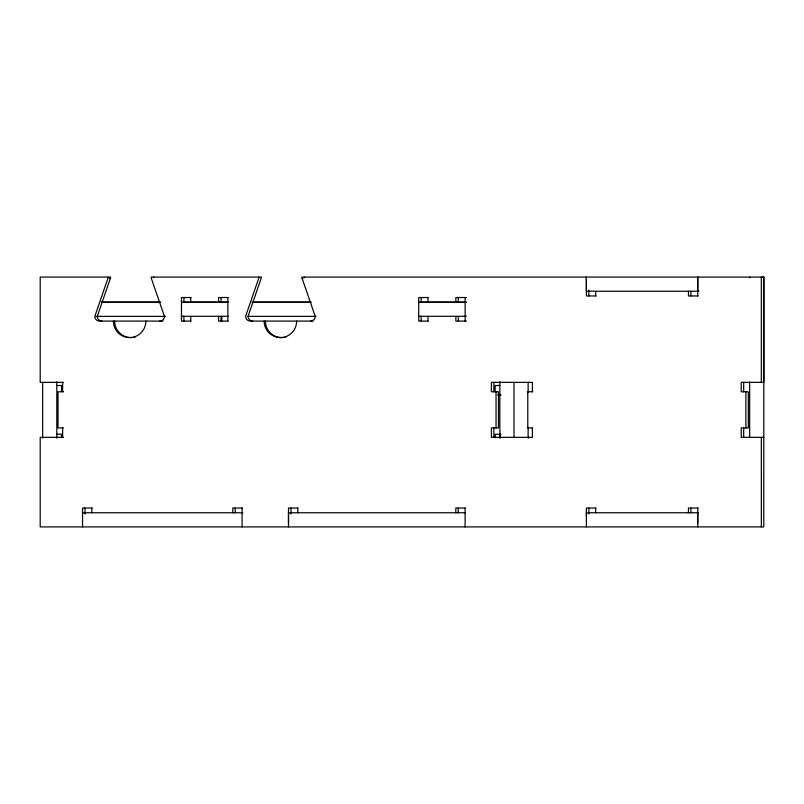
<?xml version="1.0" encoding="UTF-8"?>
<svg xmlns="http://www.w3.org/2000/svg" width="804" height="804" viewBox="0 0 804 804"><rect width="100%" height="100%" fill="white"/><g stroke="black" fill="none" stroke-linecap="round" stroke-linejoin="round"><path stroke-width="1.21" d="M62.632 391.789L62.642 382.362M288.505 523.364L288.505 512.761L465.104 512.761M493.857 437.346L493.867 427.919M499.857 438.381L499.857 433.426M532.409 391.789L532.419 382.362L491.405 382.362L491.415 391.789L498.5 391.789L498.5 427.919L491.415 427.919L491.405 437.346L532.419 437.346L532.409 427.919M586.387 516.299L586.387 512.761L698.013 512.761M697.751 523.364L697.751 512.761M697.751 295.952L697.751 277.099L697.751 291.239M743.68 437.346L743.69 427.919M745.871 427.919L745.871 391.789M761.338 382.362L761.348 277.099M63.456 382.362L40.2 382.362L40.2 277.099L110.54 277.099A4.713 4.633 -89.9 0 1 110.339 278.445L97.274 316.374A4.713 4.643 90 0 0 101.917 321.087M762.574 277.099L763.8 277.099L763.8 526.901L40.2 526.901L40.2 437.346L63.456 437.346M109.525 278.445L110.349 278.445M763.8 437.346L741.228 437.346L741.228 427.919L748.323 427.919L748.323 409.859L748.323 391.789L741.228 391.789L741.228 382.362L763.8 382.362L763.8 277.099L301.952 277.099A4.713 4.633 89.7 0 0 302.153 278.445L302.967 278.445M698.847 291.239L586.387 291.239L586.387 277.099L586.387 295.952L596.076 295.952M698.163 295.952L688.465 295.952L688.465 291.239M190.88 297.52L181.463 297.52L181.463 321.087L190.88 321.087M228.014 297.52L218.598 297.52L218.598 302.234M428.14 297.52L418.723 297.52L418.723 321.087L428.14 321.087M466.431 297.52L455.858 297.52L455.858 302.234M101.585 302.163L160.84 302.163M181.453 302.163L228.195 302.163M252.094 302.163L310.927 302.163M418.713 302.163L466.36 302.163M101.234 302.234L159.815 302.234M183.141 302.234L228.195 302.234M252.285 302.234L311.098 302.234M421.236 302.234L466.36 302.234M96.048 316.374L165.513 316.374M181.453 316.304L228.195 316.304M248.044 316.374L316.042 316.374M418.713 316.304L466.36 316.304M228.014 321.087L218.598 321.087L218.598 316.374M313.037 321.087L250.235 321.087A4.713 4.643 90 0 1 245.602 316.374L258.667 278.445A4.713 4.643 -90 0 0 258.868 277.099M466.431 321.087L455.858 321.087L455.858 316.374M56.813 385.508L61.526 385.508L61.526 391.397M499.857 385.508L495.143 385.508L495.143 391.397M63.456 391.789L57.999 391.789L57.999 427.919L63.456 427.919M532.549 391.789L527.776 391.789L527.776 427.919L532.549 427.919M497.505 394.925L501.033 394.925M56.813 434.21L61.526 434.21L61.526 437.738M501.033 434.21L495.143 434.21L495.143 437.738M92.229 508.048L82.541 508.048L82.541 526.901M242.496 508.048L232.808 508.048L232.808 512.761M297.922 508.048L288.505 508.048L288.505 526.901M465.245 508.048L455.828 508.048L455.828 512.761M596.076 508.048L586.387 508.048L586.387 526.901M698.163 508.048L688.465 508.048L688.465 512.761M82.541 512.761L242.818 512.761M302.143 278.445L315.218 316.374A4.713 4.643 89.9 0 1 310.575 321.087M743.68 382.362L743.69 391.789M493.857 382.362L493.867 391.789M62.632 427.919L62.642 437.346M761.338 437.346L761.348 526.901M749.66 277.099L749.66 277.782M749.66 381.97L749.66 437.456M697.751 508.048L697.751 526.901M690.927 291.239L690.927 295.952M690.927 508.048L690.927 512.761M595.674 291.239L595.674 295.952M595.674 508.048L595.674 512.761M588.84 290.063L588.84 295.952M588.84 508.048L588.84 513.937M528.138 382.362L528.138 392.493M528.138 427.215L528.138 438.381M513.997 382.362L513.997 437.346M499.857 381.799L499.857 437.346M496.048 391.789L496.048 427.919M465.134 297.52L465.134 321.087M465.104 508.048L465.104 526.901M458.31 297.52L458.31 302.234M458.31 316.374L458.31 321.087M458.28 508.048L458.28 512.761M427.999 297.52L427.999 302.234M427.999 316.374L427.999 321.087M421.175 297.52L421.175 302.485M421.175 316.123L421.175 321.087M297.792 508.048L297.792 512.761M290.958 508.048L290.958 513.937M242.084 508.048L242.084 526.901M235.26 508.048L235.26 512.761M227.874 297.52L227.874 321.087M221.773 316.374L221.773 321.087M221.05 297.52L221.05 302.234M221.05 316.374L221.05 321.087M190.749 297.52L190.749 302.234M190.749 316.374L190.749 321.087M183.915 297.52L183.915 302.485M183.915 316.123L183.915 321.087M91.827 508.048L91.827 512.761M84.993 508.048L84.993 513.937M56.813 381.799L56.813 438.13M42.672 382.362L42.672 438.13M108.088 277.099A4.713 4.643 90 0 1 107.887 278.445L94.812 316.374A4.713 4.643 90 0 0 99.455 321.087L162.257 321.087A4.713 4.643 89.9 0 0 163.101 321.007M145.876 321.087A16.492 16.251 90 0 1 129.625 337.59A16.492 16.251 90 0 1 113.384 321.087M159.795 321.087A4.713 4.643 -90 0 0 164.438 316.374L151.363 278.445A4.713 4.643 -89.9 0 1 151.172 277.099L261.32 277.099A4.713 4.643 -90 0 1 261.129 278.445L248.054 316.374A4.713 4.643 -90 0 0 252.697 321.087M132.318 337.519A16.492 16.241 90 0 1 114.61 321.087M135.323 336.946A16.492 16.241 90 0 1 133.816 337.308M153.675 277.782A4.713 4.643 89.9 0 1 153.624 277.099M296.656 321.087A16.492 16.241 90 0 1 280.405 337.59A16.492 16.241 90 0 1 264.164 321.087M283.098 337.519A16.492 16.251 90 0 1 265.39 321.087M286.103 336.946A16.492 16.251 90 0 1 284.596 337.308M304.465 277.782A4.713 4.633 89.7 0 1 304.414 277.099"/></g></svg>
